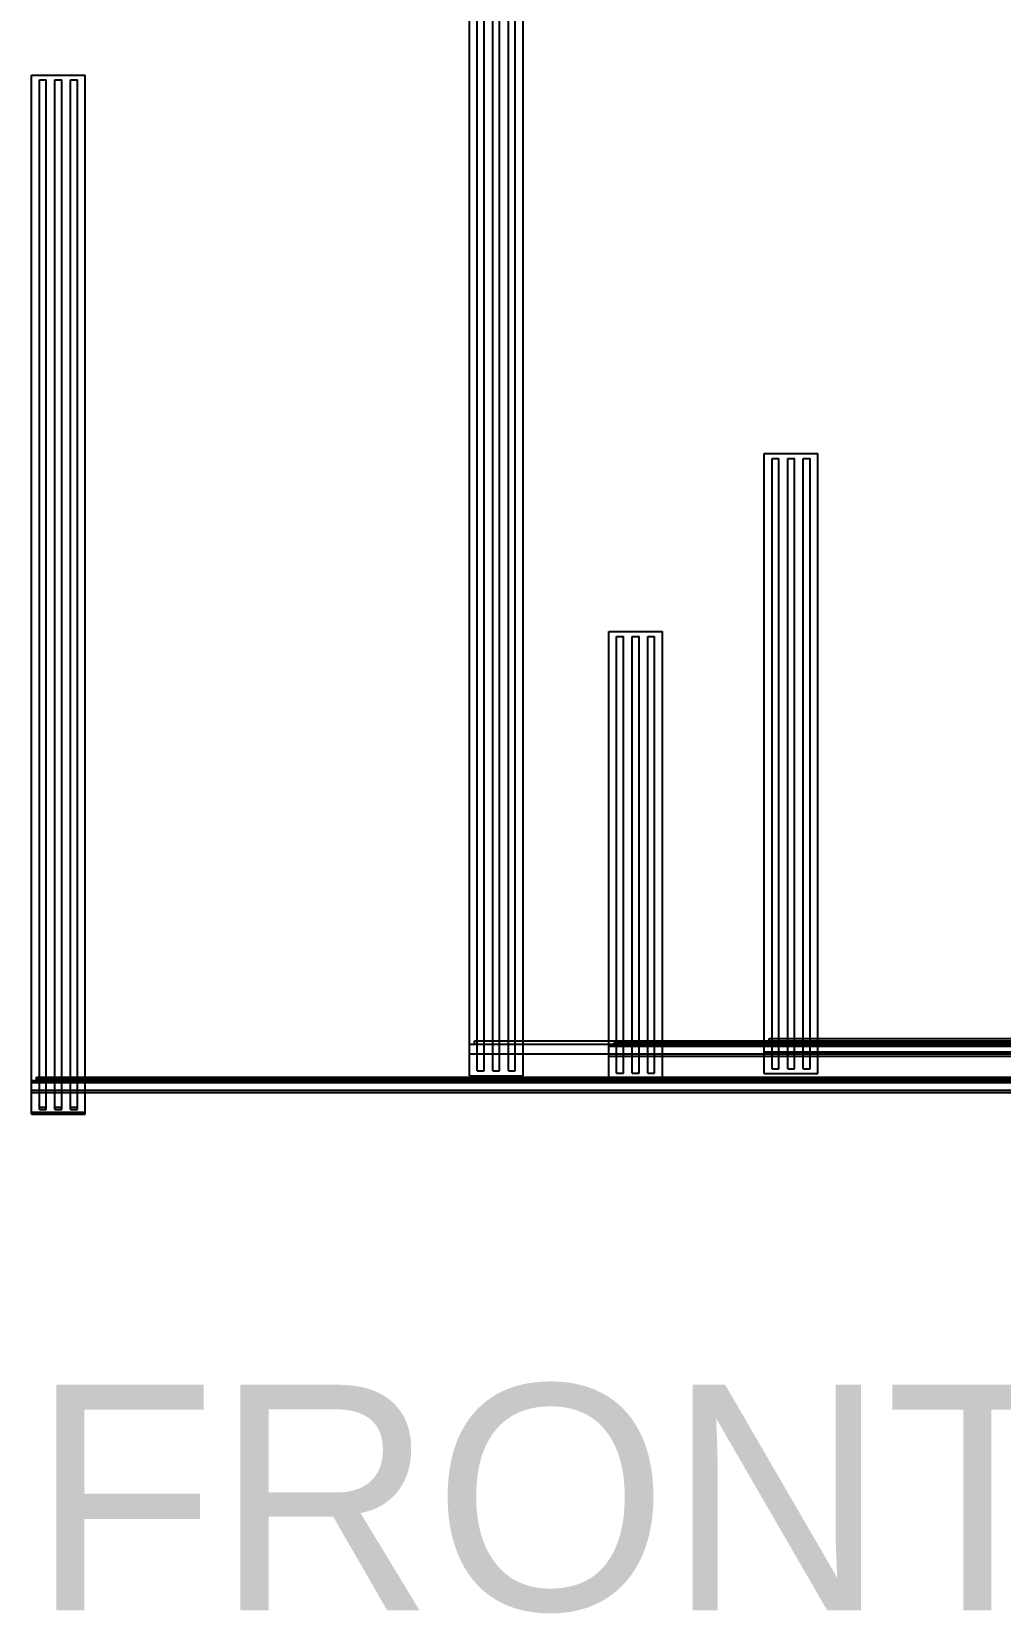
# Model space of a CAD drawing. Header units: millimetres. Extents: x -1225 to 566, y -985 to 617.
# Drawn here: x -483.8 to -384.2, y -48.3 to 114.2 of the extents above; entities that cross this region are included whole.
import ezdxf

# ---------------------------------------------------------------- set-up
doc = ezdxf.new("R2010")
doc.units = ezdxf.units.MM
for name, color, linetype in [('HIDDEN', 8, 'Continuous'), ('TEXT', 5, 'Continuous'), ('VISIBLE', 7, 'Continuous')]:
    doc.layers.add(name, color=color, linetype=linetype)

msp = doc.modelspace()

# ---------------------------------------------------------------- linework, layer by layer
at = {"layer": 'HIDDEN'}
for points in [[(-438.75, 6.91), (-438.75, 200.75)], [(-437.95, 7.41), (-437.95, 200.25)], [(-437.25, 7.41), (-437.25, 200.25)], [(-436.35, 7.41), (-436.35, 200.25)], [(-435.65, 7.41), (-435.65, 200.25)], [(-434.75, 7.41), (-434.75, 200.25)], [(-434.05, 7.41), (-434.05, 200.25)], [(-433.25, 6.91), (-433.25, 200.75)], [(-483.75, 109.75), (-478.25, 109.75)], [(-483.75, 109.75), (-478.25, 109.75)], [(-483.75, 2.95), (-483.75, 109.75)], [(-483.75, 3.17), (-483.75, 109.75)], [(-483.75, 109.75), (-478.25, 109.75)], [(-483.75, 3.17), (-483.75, 109.75)], [(-482.95, 109.25), (-482.25, 109.25)], [(-482.95, 109.25), (-482.25, 109.25)], [(-482.95, 3.45), (-482.95, 109.25)], [(-482.95, 3.45), (-482.95, 109.25)], [(-482.95, 109.25), (-482.25, 109.25)], [(-482.95, 3.67), (-482.95, 109.25)], [(-482.25, 3.45), (-482.25, 109.25)], [(-482.25, 3.45), (-482.25, 109.25)], [(-482.25, 3.67), (-482.25, 109.25)], [(-481.35, 109.25), (-480.65, 109.25)], [(-481.35, 109.25), (-480.65, 109.25)], [(-481.35, 3.45), (-481.35, 109.25)], [(-481.35, 3.45), (-481.35, 109.25)], [(-481.35, 109.25), (-480.65, 109.25)], [(-481.35, 3.67), (-481.35, 109.25)], [(-480.65, 3.45), (-480.65, 109.25)], [(-480.65, 3.45), (-480.65, 109.25)], [(-480.65, 3.67), (-480.65, 109.25)], [(-479.75, 109.25), (-479.05, 109.25)], [(-479.75, 109.25), (-479.05, 109.25)], [(-479.75, 3.45), (-479.75, 109.25)], [(-479.75, 3.45), (-479.75, 109.25)], [(-479.75, 109.25), (-479.05, 109.25)], [(-479.75, 3.67), (-479.75, 109.25)], [(-479.05, 3.45), (-479.05, 109.25)], [(-479.05, 3.45), (-479.05, 109.25)], [(-479.05, 3.67), (-479.05, 109.25)], [(-478.25, 2.95), (-478.25, 109.75)], [(-478.25, 3.17), (-478.25, 109.75)], [(-478.25, 3.17), (-478.25, 109.75)], [(-408.45, 70.85), (-402.95, 70.85)], [(-408.45, 7.13), (-408.45, 70.85)], [(-407.65, 70.35), (-406.95, 70.35)], [(-407.65, 7.63), (-407.65, 70.35)], [(-406.95, 7.63), (-406.95, 70.35)], [(-406.05, 70.35), (-405.35, 70.35)], [(-406.05, 7.63), (-406.05, 70.35)], [(-405.35, 7.63), (-405.35, 70.35)], [(-404.45, 70.35), (-403.75, 70.35)], [(-404.45, 7.63), (-404.45, 70.35)], [(-403.75, 7.63), (-403.75, 70.35)], [(-402.95, 7.13), (-402.95, 70.85)], [(-424.43, 52.55), (-418.93, 52.55)], [(-424.43, 6.69), (-424.43, 52.55)], [(-423.63, 52.05), (-422.93, 52.05)], [(-423.63, 7.19), (-423.63, 52.05)], [(-422.93, 7.19), (-422.93, 52.05)], [(-422.03, 52.05), (-421.33, 52.05)], [(-422.03, 7.19), (-422.03, 52.05)], [(-421.33, 7.19), (-421.33, 52.05)], [(-420.43, 52.05), (-419.73, 52.05)], [(-420.43, 7.19), (-420.43, 52.05)], [(-419.73, 7.19), (-419.73, 52.05)], [(-418.93, 6.69), (-418.93, 52.55)], [(-438.75, 10.16), (-433.25, 10.16)], [(-438.75, 10.16), (-147.85, 10.16)], [(-438.75, 9.16), (-438.75, 10.16)], [(-438.75, 9.16), (-438.75, 10.16)], [(-438.75, 10.16), (-433.25, 10.16)], [(-438.75, 9.16), (-438.75, 10.16)], [(-438.25, 10.51), (-148.35, 10.51)], [(-438.25, 10.51), (-148.35, 10.51)], [(-438.25, 10.16), (-438.25, 10.51)], [(-438.25, 10.16), (-438.25, 10.51)], [(-438.25, 10.51), (-148.35, 10.51)], [(-438.25, 10.51), (-148.35, 10.51)], [(-438.25, 10.16), (-438.25, 10.51)], [(-438.25, 10.16), (-438.25, 10.51)], [(-438.25, 10.51), (-433.25, 10.51)], [(-438.25, 10.51), (-148.35, 10.51)], [(-438.25, 10.16), (-438.25, 10.51)], [(-438.25, 10.16), (-438.25, 10.51)], [(-438.25, 10.16), (-148.35, 10.16)], [(-438.25, 10.16), (-148.35, 10.16)], [(-438.25, 10.16), (-148.35, 10.16)], [(-438.25, 10.16), (-148.35, 10.16)], [(-438.25, 10.16), (-148.35, 10.16)], [(-438.25, 10.16), (-148.35, 10.16)], [(-437.95, 10.51), (-437.25, 10.51)], [(-437.95, 10.16), (-437.95, 10.51)], [(-437.95, 10.16), (-437.25, 10.16)], [(-437.95, 10.16), (-437.25, 10.16)], [(-437.95, 9.16), (-437.95, 10.16)], [(-437.25, 10.16), (-437.25, 10.51)], [(-437.25, 9.16), (-437.25, 10.16)], [(-436.35, 10.51), (-435.65, 10.51)], [(-436.35, 10.16), (-436.35, 10.51)], [(-436.35, 10.16), (-435.65, 10.16)], [(-436.35, 10.16), (-435.65, 10.16)], [(-436.35, 9.16), (-436.35, 10.16)], [(-435.65, 10.16), (-435.65, 10.51)], [(-435.65, 9.16), (-435.65, 10.16)], [(-434.75, 10.51), (-434.05, 10.51)], [(-434.75, 10.16), (-434.75, 10.51)], [(-434.75, 10.16), (-434.05, 10.16)], [(-434.75, 10.16), (-434.05, 10.16)], [(-434.75, 9.16), (-434.75, 10.16)], [(-434.05, 10.16), (-434.05, 10.51)], [(-434.05, 9.16), (-434.05, 10.16)], [(-433.25, 9.16), (-433.25, 10.16)], [(-424.43, 10.51), (-418.93, 10.51)], [(-424.43, 10.16), (-418.93, 10.16)], [(-424.43, 9.94), (-155.65, 9.94)], [(-424.43, 9.94), (-155.65, 9.94)], [(-424.43, 8.94), (-424.43, 9.94)], [(-424.43, 8.94), (-424.43, 9.94)], [(-424.43, 9.94), (-418.93, 9.94)], [(-424.43, 8.94), (-424.43, 9.94)], [(-423.93, 10.29), (-156.15, 10.29)], [(-423.93, 10.29), (-156.15, 10.29)], [(-423.93, 9.94), (-423.93, 10.29)], [(-423.93, 9.94), (-423.93, 10.29)], [(-423.93, 10.29), (-156.15, 10.29)], [(-423.93, 10.29), (-156.15, 10.29)], [(-423.93, 9.94), (-423.93, 10.29)], [(-423.93, 9.94), (-423.93, 10.29)], [(-423.93, 10.29), (-156.15, 10.29)], [(-423.93, 10.29), (-156.15, 10.29)], [(-423.93, 9.94), (-423.93, 10.29)], [(-423.93, 9.94), (-423.93, 10.29)], [(-423.93, 9.94), (-156.15, 9.94)], [(-423.93, 9.94), (-156.15, 9.94)], [(-423.93, 9.94), (-156.15, 9.94)], [(-423.93, 9.94), (-156.15, 9.94)], [(-423.93, 9.94), (-156.15, 9.94)], [(-423.93, 9.94), (-156.15, 9.94)], [(-423.63, 10.29), (-422.93, 10.29)], [(-423.63, 9.94), (-423.63, 10.29)], [(-423.63, 9.94), (-422.93, 9.94)], [(-423.63, 9.94), (-422.93, 9.94)], [(-423.63, 8.94), (-423.63, 9.94)], [(-422.93, 9.94), (-422.93, 10.29)], [(-422.93, 8.94), (-422.93, 9.94)], [(-422.03, 10.29), (-421.33, 10.29)], [(-422.03, 9.94), (-422.03, 10.29)], [(-422.03, 9.94), (-421.33, 9.94)], [(-422.03, 9.94), (-421.33, 9.94)], [(-422.03, 8.94), (-422.03, 9.94)], [(-421.33, 9.94), (-421.33, 10.29)], [(-421.33, 8.94), (-421.33, 9.94)], [(-420.43, 10.29), (-419.73, 10.29)], [(-420.43, 9.94), (-420.43, 10.29)], [(-420.43, 9.94), (-419.73, 9.94)], [(-420.43, 9.94), (-419.73, 9.94)], [(-420.43, 8.94), (-420.43, 9.94)], [(-419.73, 9.94), (-419.73, 10.29)], [(-419.73, 8.94), (-419.73, 9.94)], [(-418.93, 8.94), (-418.93, 9.94)], [(-408.45, 10.51), (-148.35, 10.51)], [(-408.45, 10.38), (-402.95, 10.38)], [(-408.45, 10.38), (-140.05, 10.38)], [(-408.45, 9.38), (-408.45, 10.38)], [(-408.45, 9.38), (-408.45, 10.38)], [(-408.45, 10.38), (-402.95, 10.38)], [(-408.45, 9.38), (-408.45, 10.38)], [(-408.45, 10.16), (-147.85, 10.16)], [(-407.95, 10.73), (-140.55, 10.73)], [(-407.95, 10.73), (-140.55, 10.73)], [(-407.95, 10.38), (-407.95, 10.73)], [(-407.95, 10.38), (-407.95, 10.73)], [(-407.95, 10.73), (-140.55, 10.73)], [(-407.95, 10.73), (-140.55, 10.73)], [(-407.95, 10.38), (-407.95, 10.73)], [(-407.95, 10.38), (-407.95, 10.73)], [(-407.95, 10.73), (-402.95, 10.73)], [(-407.95, 10.73), (-140.55, 10.73)], [(-407.95, 10.38), (-407.95, 10.73)], [(-407.95, 10.38), (-407.95, 10.73)], [(-407.95, 10.38), (-140.55, 10.38)], [(-407.95, 10.38), (-140.55, 10.38)], [(-407.95, 10.38), (-140.55, 10.38)], [(-407.95, 10.38), (-140.55, 10.38)], [(-407.95, 10.38), (-140.55, 10.38)], [(-407.95, 10.38), (-140.55, 10.38)], [(-407.65, 10.73), (-406.95, 10.73)], [(-407.65, 10.38), (-407.65, 10.73)], [(-407.65, 10.38), (-406.95, 10.38)], [(-407.65, 10.38), (-406.95, 10.38)], [(-407.65, 9.38), (-407.65, 10.38)], [(-406.95, 10.38), (-406.95, 10.73)], [(-406.95, 9.38), (-406.95, 10.38)], [(-406.05, 10.73), (-405.35, 10.73)], [(-406.05, 10.38), (-406.05, 10.73)], [(-406.05, 10.38), (-405.35, 10.38)], [(-406.05, 10.38), (-405.35, 10.38)], [(-406.05, 9.38), (-406.05, 10.38)], [(-405.35, 10.38), (-405.35, 10.73)], [(-405.35, 9.38), (-405.35, 10.38)], [(-404.45, 10.73), (-403.75, 10.73)], [(-404.45, 10.38), (-404.45, 10.73)], [(-404.45, 10.38), (-403.75, 10.38)], [(-404.45, 10.38), (-403.75, 10.38)], [(-404.45, 9.38), (-404.45, 10.38)], [(-403.75, 10.38), (-403.75, 10.73)], [(-403.75, 9.38), (-403.75, 10.38)], [(-402.95, 9.38), (-402.95, 10.38)], [(-438.75, 9.16), (-433.25, 9.16)], [(-438.75, 9.16), (-147.85, 9.16)], [(-438.75, 9.16), (-433.25, 9.16)], [(-424.43, 9.16), (-418.93, 9.16)], [(-424.43, 8.94), (-418.93, 8.94)], [(-424.43, 8.94), (-155.65, 8.94)], [(-424.43, 8.94), (-418.93, 8.94)], [(-408.45, 9.38), (-402.95, 9.38)], [(-408.45, 9.38), (-140.05, 9.38)], [(-408.45, 9.38), (-402.95, 9.38)], [(-408.45, 9.16), (-402.95, 9.16)], [(-408.45, 8.94), (-402.95, 8.94)], [(-483.25, 6.77), (-280.95, 6.77)], [(-483.25, 6.77), (-280.95, 6.77)], [(-483.25, 6.42), (-483.25, 6.77)], [(-483.25, 6.42), (-483.25, 6.77)], [(-483.25, 6.77), (-280.95, 6.77)], [(-483.25, 6.77), (-280.95, 6.77)], [(-483.25, 6.42), (-483.25, 6.77)], [(-483.25, 6.42), (-483.25, 6.77)], [(-483.25, 6.77), (-478.25, 6.77)], [(-483.25, 6.77), (-280.95, 6.77)], [(-483.25, 6.42), (-483.25, 6.77)], [(-483.25, 6.42), (-483.25, 6.77)], [(-483.25, 6.55), (-288.75, 6.55)], [(-483.25, 6.55), (-288.75, 6.55)], [(-483.25, 6.2), (-483.25, 6.55)], [(-483.25, 6.2), (-483.25, 6.55)], [(-483.25, 6.55), (-288.75, 6.55)], [(-483.25, 6.55), (-288.75, 6.55)], [(-483.25, 6.2), (-483.25, 6.55)], [(-483.25, 6.2), (-483.25, 6.55)], [(-483.25, 6.55), (-288.75, 6.55)], [(-483.25, 6.55), (-288.75, 6.55)], [(-483.25, 6.2), (-483.25, 6.55)], [(-483.25, 6.2), (-483.25, 6.55)], [(-482.95, 6.77), (-482.25, 6.77)], [(-482.95, 6.42), (-482.95, 6.77)], [(-482.95, 6.55), (-482.25, 6.55)], [(-482.95, 6.55), (-482.25, 6.55)], [(-482.95, 6.2), (-482.95, 6.55)], [(-482.95, 6.2), (-482.95, 6.55)], [(-482.25, 6.42), (-482.25, 6.77)], [(-482.25, 6.2), (-482.25, 6.55)], [(-482.25, 6.2), (-482.25, 6.55)], [(-481.35, 6.77), (-480.65, 6.77)], [(-481.35, 6.42), (-481.35, 6.77)], [(-481.35, 6.55), (-480.65, 6.55)], [(-481.35, 6.55), (-480.65, 6.55)], [(-481.35, 6.2), (-481.35, 6.55)], [(-481.35, 6.2), (-481.35, 6.55)], [(-480.65, 6.42), (-480.65, 6.77)], [(-480.65, 6.2), (-480.65, 6.55)], [(-480.65, 6.2), (-480.65, 6.55)], [(-479.75, 6.77), (-479.05, 6.77)], [(-479.75, 6.42), (-479.75, 6.77)], [(-479.75, 6.55), (-479.05, 6.55)], [(-479.75, 6.55), (-479.05, 6.55)], [(-479.75, 6.2), (-479.75, 6.55)], [(-479.75, 6.2), (-479.75, 6.55)], [(-479.05, 6.42), (-479.05, 6.77)], [(-479.05, 6.2), (-479.05, 6.55)], [(-479.05, 6.2), (-479.05, 6.55)], [(-438.75, 6.91), (-433.25, 6.91)], [(-437.95, 7.41), (-437.25, 7.41)], [(-436.35, 7.41), (-435.65, 7.41)], [(-434.75, 7.41), (-434.05, 7.41)], [(-424.43, 6.77), (-418.93, 6.77)], [(-424.43, 6.69), (-418.93, 6.69)], [(-423.63, 7.19), (-422.93, 7.19)], [(-422.03, 7.19), (-421.33, 7.19)], [(-420.43, 7.19), (-419.73, 7.19)], [(-408.45, 7.13), (-402.95, 7.13)], [(-407.65, 7.63), (-406.95, 7.63)], [(-406.05, 7.63), (-405.35, 7.63)], [(-404.45, 7.63), (-403.75, 7.63)], [(-483.75, 6.42), (-478.25, 6.42)], [(-483.75, 6.42), (-280.45, 6.42)], [(-483.75, 5.42), (-483.75, 6.42)], [(-483.75, 5.42), (-483.75, 6.42)], [(-483.75, 6.42), (-478.25, 6.42)], [(-483.75, 5.42), (-483.75, 6.42)], [(-483.75, 6.2), (-288.25, 6.2)], [(-483.75, 6.2), (-288.25, 6.2)], [(-483.75, 5.2), (-483.75, 6.2)], [(-483.75, 5.2), (-483.75, 6.2)], [(-483.75, 6.2), (-478.25, 6.2)], [(-483.75, 6.2), (-478.25, 6.2)], [(-483.75, 5.2), (-483.75, 6.2)], [(-483.75, 5.2), (-483.75, 6.2)], [(-483.75, 5.42), (-478.25, 5.42)], [(-483.75, 5.42), (-280.45, 5.42)], [(-483.75, 5.42), (-478.25, 5.42)], [(-483.75, 5.2), (-478.25, 5.2)], [(-483.75, 5.2), (-288.25, 5.2)], [(-483.75, 5.2), (-478.25, 5.2)], [(-483.75, 5.2), (-478.25, 5.2)], [(-483.25, 6.42), (-280.95, 6.42)], [(-483.25, 6.42), (-280.95, 6.42)], [(-483.25, 6.42), (-280.95, 6.42)], [(-483.25, 6.42), (-280.95, 6.42)], [(-483.25, 6.42), (-280.95, 6.42)], [(-483.25, 6.42), (-280.95, 6.42)], [(-483.25, 6.2), (-288.75, 6.2)], [(-483.25, 6.2), (-288.75, 6.2)], [(-483.25, 6.2), (-288.75, 6.2)], [(-483.25, 6.2), (-288.75, 6.2)], [(-483.25, 6.2), (-288.75, 6.2)], [(-483.25, 6.2), (-288.75, 6.2)], [(-482.95, 6.42), (-482.25, 6.42)], [(-482.95, 6.42), (-482.25, 6.42)], [(-482.95, 5.42), (-482.95, 6.42)], [(-482.95, 6.2), (-482.25, 6.2)], [(-482.95, 6.2), (-482.25, 6.2)], [(-482.25, 5.42), (-482.25, 6.42)], [(-481.35, 6.42), (-480.65, 6.42)], [(-481.35, 6.42), (-480.65, 6.42)], [(-481.35, 5.42), (-481.35, 6.42)], [(-481.35, 6.2), (-480.65, 6.2)], [(-481.35, 6.2), (-480.65, 6.2)], [(-480.65, 5.42), (-480.65, 6.42)], [(-479.75, 6.42), (-479.05, 6.42)], [(-479.75, 6.42), (-479.05, 6.42)], [(-479.75, 5.42), (-479.75, 6.42)], [(-479.75, 6.2), (-479.05, 6.2)], [(-479.75, 6.2), (-479.05, 6.2)], [(-479.05, 5.42), (-479.05, 6.42)], [(-478.25, 5.42), (-478.25, 6.42)], [(-478.25, 5.2), (-478.25, 6.2)], [(-478.25, 5.2), (-478.25, 6.2)], [(-482.95, 3.67), (-482.25, 3.67)], [(-482.95, 3.45), (-482.25, 3.45)], [(-482.95, 3.45), (-482.25, 3.45)], [(-481.35, 3.67), (-480.65, 3.67)], [(-481.35, 3.45), (-480.65, 3.45)], [(-481.35, 3.45), (-480.65, 3.45)], [(-479.75, 3.67), (-479.05, 3.67)], [(-479.75, 3.45), (-479.05, 3.45)], [(-479.75, 3.45), (-479.05, 3.45)], [(-483.75, 3.17), (-478.25, 3.17)], [(-483.75, 2.95), (-478.25, 2.95)]]:
    msp.add_lwpolyline(points, dxfattribs=at)
at = {"layer": 'VISIBLE'}
for points in [[(-438.75, 6.91), (-438.75, 200.75)], [(-437.95, 10.16), (-437.95, 200.25)], [(-437.25, 10.16), (-437.25, 200.25)], [(-436.35, 10.16), (-436.35, 200.25)], [(-435.65, 10.16), (-435.65, 200.25)], [(-434.75, 10.16), (-434.75, 200.25)], [(-434.05, 10.16), (-434.05, 200.25)], [(-433.25, 6.91), (-433.25, 200.75)], [(-483.75, 109.75), (-478.25, 109.75)], [(-483.75, 3.17), (-483.75, 109.75)], [(-482.95, 109.25), (-482.25, 109.25)], [(-482.95, 6.42), (-482.95, 109.25)], [(-482.25, 6.42), (-482.25, 109.25)], [(-481.35, 109.25), (-480.65, 109.25)], [(-481.35, 6.42), (-481.35, 109.25)], [(-480.65, 6.42), (-480.65, 109.25)], [(-479.75, 109.25), (-479.05, 109.25)], [(-479.75, 6.42), (-479.75, 109.25)], [(-479.05, 6.42), (-479.05, 109.25)], [(-478.25, 3.17), (-478.25, 109.75)], [(-408.45, 70.85), (-402.95, 70.85)], [(-408.45, 7.13), (-408.45, 70.85)], [(-407.65, 70.35), (-406.95, 70.35)], [(-407.65, 10.38), (-407.65, 70.35)], [(-406.95, 10.38), (-406.95, 70.35)], [(-406.05, 70.35), (-405.35, 70.35)], [(-406.05, 10.38), (-406.05, 70.35)], [(-405.35, 10.38), (-405.35, 70.35)], [(-404.45, 70.35), (-403.75, 70.35)], [(-404.45, 10.38), (-404.45, 70.35)], [(-403.75, 10.38), (-403.75, 70.35)], [(-402.95, 7.13), (-402.95, 70.85)], [(-424.43, 52.55), (-418.93, 52.55)], [(-424.43, 6.69), (-424.43, 52.55)], [(-423.63, 52.05), (-422.93, 52.05)], [(-423.63, 9.94), (-423.63, 52.05)], [(-422.93, 9.94), (-422.93, 52.05)], [(-422.03, 52.05), (-421.33, 52.05)], [(-422.03, 9.94), (-422.03, 52.05)], [(-421.33, 9.94), (-421.33, 52.05)], [(-420.43, 52.05), (-419.73, 52.05)], [(-420.43, 9.94), (-420.43, 52.05)], [(-419.73, 9.94), (-419.73, 52.05)], [(-418.93, 6.69), (-418.93, 52.55)], [(-438.75, 10.16), (-433.25, 10.16)], [(-438.75, 9.16), (-438.75, 10.16)], [(-437.95, 10.51), (-437.25, 10.51)], [(-437.95, 10.16), (-437.95, 10.51)], [(-437.25, 10.16), (-437.25, 10.51)], [(-436.35, 10.51), (-435.65, 10.51)], [(-436.35, 10.16), (-436.35, 10.51)], [(-435.65, 10.16), (-435.65, 10.51)], [(-434.75, 10.51), (-434.05, 10.51)], [(-434.75, 10.16), (-434.75, 10.51)], [(-434.05, 10.16), (-434.05, 10.51)], [(-433.25, 10.51), (-424.43, 10.51)], [(-433.25, 10.16), (-424.43, 10.16)], [(-433.25, 9.16), (-433.25, 10.16)], [(-424.43, 9.94), (-418.93, 9.94)], [(-424.43, 8.94), (-424.43, 9.94)], [(-423.63, 10.29), (-422.93, 10.29)], [(-423.63, 9.94), (-423.63, 10.29)], [(-422.93, 9.94), (-422.93, 10.29)], [(-422.03, 10.29), (-421.33, 10.29)], [(-422.03, 9.94), (-422.03, 10.29)], [(-421.33, 9.94), (-421.33, 10.29)], [(-420.43, 10.29), (-419.73, 10.29)], [(-420.43, 9.94), (-420.43, 10.29)], [(-419.73, 9.94), (-419.73, 10.29)], [(-418.93, 10.51), (-408.45, 10.51)], [(-418.93, 10.16), (-408.45, 10.16)], [(-418.93, 8.94), (-418.93, 9.94)], [(-408.45, 10.38), (-402.95, 10.38)], [(-408.45, 9.38), (-408.45, 10.38)], [(-407.65, 10.73), (-406.95, 10.73)], [(-407.65, 10.38), (-407.65, 10.73)], [(-406.95, 10.38), (-406.95, 10.73)], [(-406.05, 10.73), (-405.35, 10.73)], [(-406.05, 10.38), (-406.05, 10.73)], [(-405.35, 10.38), (-405.35, 10.73)], [(-404.45, 10.73), (-403.75, 10.73)], [(-404.45, 10.38), (-404.45, 10.73)], [(-403.75, 10.38), (-403.75, 10.73)], [(-402.95, 10.73), (-374.75, 10.73)], [(-402.95, 10.38), (-374.75, 10.38)], [(-402.95, 9.38), (-402.95, 10.38)], [(-438.75, 9.16), (-433.25, 9.16)], [(-437.95, 7.41), (-437.95, 9.16)], [(-437.25, 7.41), (-437.25, 9.16)], [(-436.35, 7.41), (-436.35, 9.16)], [(-435.65, 7.41), (-435.65, 9.16)], [(-434.75, 7.41), (-434.75, 9.16)], [(-434.05, 7.41), (-434.05, 9.16)], [(-433.25, 9.16), (-424.43, 9.16)], [(-424.43, 8.94), (-418.93, 8.94)], [(-423.63, 7.19), (-423.63, 8.94)], [(-422.93, 7.19), (-422.93, 8.94)], [(-422.03, 7.19), (-422.03, 8.94)], [(-421.33, 7.19), (-421.33, 8.94)], [(-420.43, 7.19), (-420.43, 8.94)], [(-419.73, 7.19), (-419.73, 8.94)], [(-418.93, 9.16), (-408.45, 9.16)], [(-418.93, 8.94), (-408.45, 8.94)], [(-408.45, 9.38), (-402.95, 9.38)], [(-407.65, 7.63), (-407.65, 9.38)], [(-406.95, 7.63), (-406.95, 9.38)], [(-406.05, 7.63), (-406.05, 9.38)], [(-405.35, 7.63), (-405.35, 9.38)], [(-404.45, 7.63), (-404.45, 9.38)], [(-403.75, 7.63), (-403.75, 9.38)], [(-402.95, 9.38), (-313.55, 9.38)], [(-402.95, 9.16), (-313.55, 9.16)], [(-402.95, 8.94), (-381.75, 8.94)], [(-482.95, 6.77), (-482.25, 6.77)], [(-482.95, 6.42), (-482.95, 6.77)], [(-482.25, 6.42), (-482.25, 6.77)], [(-481.35, 6.77), (-480.65, 6.77)], [(-481.35, 6.42), (-481.35, 6.77)], [(-480.65, 6.42), (-480.65, 6.77)], [(-479.75, 6.77), (-479.05, 6.77)], [(-479.75, 6.42), (-479.75, 6.77)], [(-479.05, 6.42), (-479.05, 6.77)], [(-478.25, 6.77), (-424.43, 6.77)], [(-438.75, 6.91), (-433.25, 6.91)], [(-437.95, 7.41), (-437.25, 7.41)], [(-436.35, 7.41), (-435.65, 7.41)], [(-434.75, 7.41), (-434.05, 7.41)], [(-424.43, 6.69), (-418.93, 6.69)], [(-423.63, 7.19), (-422.93, 7.19)], [(-422.03, 7.19), (-421.33, 7.19)], [(-420.43, 7.19), (-419.73, 7.19)], [(-418.93, 6.77), (-381.75, 6.77)], [(-408.45, 7.13), (-402.95, 7.13)], [(-407.65, 7.63), (-406.95, 7.63)], [(-406.05, 7.63), (-405.35, 7.63)], [(-404.45, 7.63), (-403.75, 7.63)], [(-483.75, 6.42), (-478.25, 6.42)], [(-483.75, 5.42), (-483.75, 6.42)], [(-483.75, 5.42), (-478.25, 5.42)], [(-482.95, 3.67), (-482.95, 5.42)], [(-482.25, 3.67), (-482.25, 5.42)], [(-481.35, 3.67), (-481.35, 5.42)], [(-480.65, 3.67), (-480.65, 5.42)], [(-479.75, 3.67), (-479.75, 5.42)], [(-479.05, 3.67), (-479.05, 5.42)], [(-478.25, 6.42), (-381.75, 6.42)], [(-478.25, 5.42), (-478.25, 6.42)], [(-478.25, 5.42), (-381.75, 5.42)], [(-478.25, 5.2), (-381.75, 5.2)], [(-482.95, 3.67), (-482.25, 3.67)], [(-481.35, 3.67), (-480.65, 3.67)], [(-479.75, 3.67), (-479.05, 3.67)], [(-483.75, 2.95), (-483.75, 3.17)], [(-483.75, 3.17), (-478.25, 3.17)], [(-483.75, 2.95), (-478.25, 2.95)], [(-478.25, 2.95), (-478.25, 3.17)]]:
    msp.add_lwpolyline(points, dxfattribs=at)

# ---------------------------------------------------------------- texts
at = {"layer": 'TEXT'}
msp.add_text('FRONT VIEW', height=23.163, dxfattribs=at).set_placement((-483.75, -48.01))

doc.saveas('drawing.dxf')
